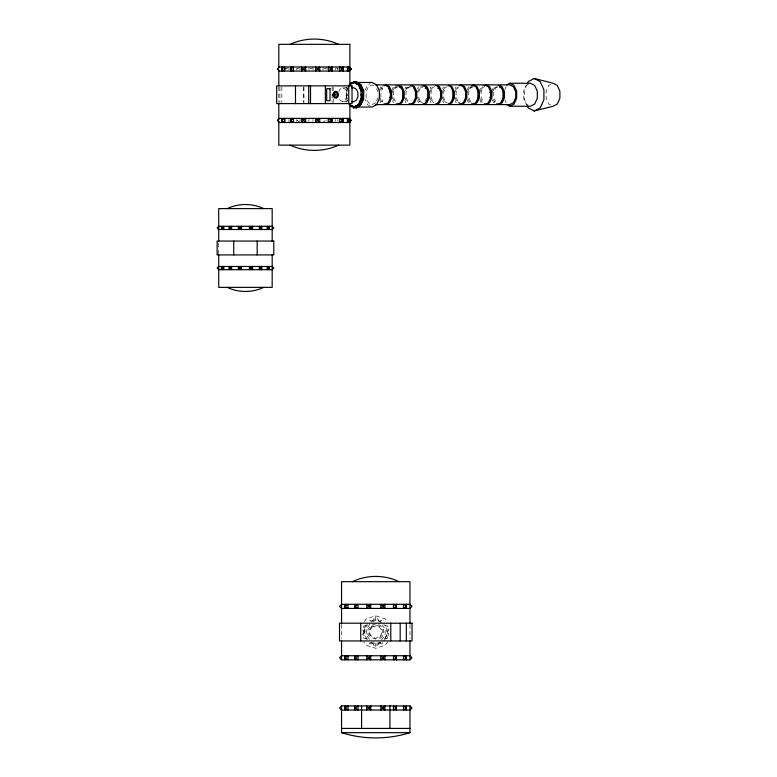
<?xml version="1.0" encoding="UTF-8"?>
<svg xmlns="http://www.w3.org/2000/svg" width="777" height="777" viewBox="0 0 777 777"><rect width="100%" height="100%" fill="white"/><g stroke="black" fill="none" stroke-linecap="round" stroke-linejoin="round"><path stroke-width="0.58" stroke-dasharray="3.88 2.91" d="M348.115 94.153L346.455 94.153L346.455 90.938L347.63 88.335C345.668 92.172 345.687 97.29 347.63 101.136L346.455 98.533L346.455 95.318L348.115 95.318M338.879 91.725L340.064 89.132L342.608 87.801L348.193 87.801M346.746 96.872L345.163 100.34L342.608 101.67L340.064 100.34L338.879 97.747M365.18 89.918L367.511 84.8L370.221 83.392M379.574 89.714L380.924 86.752M380.613 90.161L382.177 86.752L383.993 85.81M376.563 100.748L377.913 97.785M391.657 90.695L393.453 86.752L396.173 85.334M392.21 92.21L394.706 86.752L397.426 85.334M398.339 86.558L395.328 88.122L393.463 92.21L393.463 97.261L395.328 101.35L394.075 101.35M405.079 88.724L405.973 86.752M405.429 90.695L407.226 86.752M410.858 86.558L407.847 88.122L405.982 92.21L405.982 97.261L407.847 101.35L406.594 101.35M417.599 88.724L418.502 86.752M417.259 92.21L419.755 86.752L422.474 85.334M418.512 92.21L420.376 88.122L423.387 86.558L419.124 88.122L420.376 88.122M430.128 88.724L431.021 86.752M425.145 101.35L426.544 98.29M429.788 92.21L432.274 86.752M442.647 88.724L443.55 86.752M442.307 92.21L444.803 86.752M455.176 88.724L456.07 86.752M454.836 92.21L457.323 86.752M467.249 89.714L468.599 86.752M467.356 92.21L469.852 86.752L471.668 85.81M473.484 86.558L470.473 88.122L468.609 92.21L468.609 97.261L470.473 101.35L469.221 101.35L471.231 102.399M478.875 91.686L481.128 86.752L483.848 85.334M479.885 92.21L482.381 86.752M491.404 91.686L493.648 86.752M492.414 92.21L494.9 86.752M497.533 87.082L495.522 88.122L493.667 92.21L493.667 97.261L495.522 101.35L494.269 101.35M504.827 89.714L506.177 86.752M526.845 84.635L524.533 89.714L524.533 99.757L526.845 104.837M372.698 620.784L373.747 618.793L380.915 621.464M378.817 643.375L377.777 645.366L368.531 642.016L369.58 644.016L371.591 643.016M364.238 621.639L366.21 618.939L375.757 615.831L385.305 618.939L387.276 621.639M366.647 624.737L362.5 629.885L364.073 631.497M367.579 639.49L364.792 635.644L364.792 628.515L367.579 624.669M369.959 624.096L366.375 629.03L366.375 635.13L369.959 640.063M380.565 638.694L383.537 634.605L383.537 629.555L380.565 625.466L375.757 623.902L370.95 625.466L367.977 629.555L367.977 634.605L370.95 638.694M381.556 640.063L385.139 635.13L385.139 629.03L381.556 624.096M386.684 635.625L383.906 639.461L386.732 635.644L386.732 628.515L383.935 624.669M383.615 641.142L389.024 634.265L387.441 632.663M387.927 641.608L385.305 645.221L375.757 648.319L366.21 645.221L363.587 641.608M312.422 67.648L311.198 69.017L309.693 67.648M326.505 67.648L325.291 69.017L323.776 67.648M364.073 632.663L362.5 634.265L366.647 639.422M387.441 631.497L389.024 629.885L384.868 624.737M325.291 120.454L323.028 122.504L323.028 119.425M288.024 67.648L286.111 69.017L285.771 66.968M297.154 69.017L300.029 66.968M397.086 86.558L394.075 88.122L395.328 88.122M375.67 102.719L372.037 104.604L368.395 102.719L366.152 97.785L366.152 91.686L368.395 86.752L372.037 84.868L375.67 86.752M409.605 86.558L406.594 88.122L407.847 88.122M434.664 86.558L431.643 88.122L432.896 88.122L431.041 92.21L431.041 97.261L432.896 101.35L431.643 101.35L433.653 102.399M447.183 86.558L444.172 88.122L445.425 88.122L443.56 92.21L443.56 97.261L445.425 101.35L444.172 101.35L447.183 102.914M458.702 87.082L456.701 88.122L457.954 88.122L456.089 92.21L456.089 97.261L457.954 101.35L456.701 101.35L459.712 102.914M472.231 86.558L469.221 88.122L470.473 88.122M484.761 86.558L481.75 88.122L483.003 88.122L481.138 92.21L481.138 97.261L483.003 101.35L481.75 101.35M497.28 86.558L494.269 88.122L495.522 88.122M528.35 84.343L526.233 85.441L523.611 91.181L523.611 98.29L526.233 104.031L528.35 105.128M550.883 84.304L548.756 85.402L546.134 91.171L546.134 98.3L548.756 104.069L550.883 105.167M379.924 621.144L381.934 620.143M370.6 621.464L377.777 618.793L378.817 620.784M372.368 621.649L375.757 620.541L381.381 622.416M365.957 625.679L363.743 626.058L363.743 638.102L365.957 638.48M385.557 638.48L387.772 638.102L387.772 626.058L385.557 625.679M381.546 88.122L382.799 88.122L380.934 92.21L380.934 97.261L382.799 101.35L381.546 101.35L384.557 102.914M346.455 90.938L348.951 90.938M346.455 98.533L348.951 98.533M422.387 102.399L419.124 101.35L422.134 102.914M342.608 101.67L348.193 101.67M371.241 642.142L375.757 643.609L380.274 642.142L375.757 643.57L375.757 648.319M369.58 620.143L371.591 621.144M379.924 643.016L381.934 644.016L382.983 642.016L373.747 645.366L372.698 643.375M342.608 87.801L345.163 89.132L346.746 92.599M370.221 106.08L367.511 104.672L365.18 99.553M300.029 122.504L297.154 120.454L296.814 122.504L296.814 119.425M336.227 67.648L338.131 69.017M504.827 99.757L506.177 102.719M493.337 99.31L494.9 102.719M492.297 99.757L493.648 102.719M480.584 98.776L482.381 102.719M479.778 99.757L481.128 102.719M468.055 98.776L469.852 102.719M467.249 99.757L468.599 102.719M454.836 97.261L457.323 102.719M455.176 100.748L456.07 102.719M442.307 97.261L444.803 102.719M442.647 100.748L443.55 102.719M429.788 97.261L432.274 102.719M430.128 100.748L431.021 102.719M418.512 97.261L420.376 101.35M417.259 97.261L419.755 102.719M417.599 100.748L418.502 102.719M404.739 97.261L407.226 102.719M405.079 100.748L405.973 102.719M392.21 97.261L394.706 102.719M392.55 100.748L393.453 102.719M376.563 88.724L377.913 91.686M379.681 97.261L382.177 102.719M379.574 99.757L380.924 102.719M409.965 624.387L409.965 638.587M375.757 615.831L375.757 620.541M364.831 628.525L364.831 635.625M346.824 87.043L346.824 102.428M341.55 624.387L341.55 638.587M337.849 67.997L337.849 70.047M337.849 119.425L337.849 121.474M335.275 67.997L335.275 70.047M335.275 119.425L335.275 121.474M333.197 87.043L333.197 90.598M333.197 98.873L333.197 102.428M332.129 87.043L332.129 92.958M332.129 94.143L332.129 102.428M327.117 66.968L327.117 70.047M327.117 119.425L327.117 121.474M323.028 66.968L323.028 70.047M313.024 66.968L313.024 70.047M313.024 119.425L313.024 121.474M308.935 67.997L308.935 70.047M308.935 119.425L308.935 121.474M303.953 87.043L303.953 102.428M303.331 87.043L303.331 102.428M300.029 67.997L300.029 70.047M300.029 119.425L300.029 121.474M296.814 67.997L296.814 70.047M288.986 67.997L288.986 70.047M288.986 119.425L288.986 122.504M285.771 67.997L285.771 70.047M285.771 119.425L285.771 121.474M281.866 87.043L281.866 102.428M279.914 87.043L279.914 102.428M278.807 87.043L278.807 102.428M218.725 243.366L218.725 253.768M371.688 626.476L369.162 629.933L369.162 634.217L371.688 637.684L375.757 639.005L379.827 637.684L382.352 634.217L382.352 629.933L379.827 626.476L375.757 625.145L371.688 626.476M372.134 627.088L369.891 630.166L369.891 633.983L372.134 637.072L375.757 638.247L379.39 637.072L381.624 633.983L381.624 630.166L379.39 627.088L375.757 625.903L372.134 627.088"/><path stroke-width="1.17" d="M352.826 106.002L351.155 106.672L351.165 105.672M355.439 107.352L353.758 108.022L353.768 107.022L358.294 104.672L360.946 104.303L361.985 102.078L359.479 102.078L360.8 104.672L358.896 106.672L356.381 105.672L358.051 105.672M358.197 83.44L356.284 81.449L355.691 83.44L358.197 83.44L356.274 82.449L356.284 81.449L349.242 84.8L351.155 82.799L352.826 83.469M358.887 83.799L358.896 82.799L356.381 83.799L358.051 83.799M359.498 84.12L360.946 85.169L359.479 87.393L361.985 87.393L360.946 85.169L358.294 84.8L358.896 82.799L360.8 84.8L363.597 90.938L363.597 94.153L361.091 94.153L363.335 92.55L361.091 90.938L358.294 84.8L353.768 82.449L353.758 81.449L355.439 82.119M333.168 94.357L333.576 92.716L334.916 91.463L336.577 91.463L337.917 92.716L338.432 94.736L337.917 96.756L336.577 98.009L334.916 98.009L333.576 96.756L333.168 95.115M333.916 94.357L335.149 92.385L336.344 92.385L337.674 94.736L336.344 97.086L335.149 97.086L333.916 95.115M358.294 104.672L361.091 98.533L361.091 90.938L362.412 88.335L359.906 88.335L362.558 88.714L363.597 90.938L363.597 98.533L360.8 104.672L358.294 104.672L358.896 106.672L358.887 105.672M388.821 88.122L390.685 92.21L390.685 97.261L388.189 102.719L384.557 104.604L375.446 104.604M471.668 85.81L473.484 84.868L484.761 84.868L488.393 86.752L490.889 92.21L490.889 97.261L488.393 102.719L484.761 104.604L473.484 104.604L471.668 103.662M527.311 83.625L528.234 81.595L534.217 78.487L553.01 83.197L557.255 85.402L559.877 91.171L559.877 98.3L557.255 104.069L553.01 106.274L534.217 110.985L528.234 107.877L527.311 105.847M363.597 98.533L362.412 101.136L359.906 101.136L362.558 100.757L361.091 98.533L363.335 96.921L363.597 95.318L361.091 95.318L363.335 96.921L363.597 98.533L361.091 98.533M279.351 71.076L277.564 69.017L279.351 66.968M279.351 118.395L277.564 120.454L279.351 122.504M347.814 71.076L349.601 69.017L347.814 66.968M349.349 71.076L351.136 69.017L349.349 66.968M347.814 122.504L349.601 120.454L347.814 118.395M349.349 122.504L351.136 120.454L349.349 118.395M353.758 81.449L351.855 83.44L353.525 83.44M358.197 106.031L356.274 107.022L356.284 108.022L355.691 106.031L358.197 106.031L356.284 108.022L349.242 104.672L351.155 106.672M341.55 705.924L339.53 707.983L341.55 710.032L409.965 710.032L411.985 707.983L409.965 705.924L341.55 705.924L341.55 732.662C363.723 739.675 387.791 739.675 409.965 732.662L409.965 705.924M409.965 659.848L411.985 657.789L409.965 655.739L341.55 655.739L339.53 657.789L341.55 659.848L409.965 659.848L409.965 640.947M279.05 119.075L277.564 120.454L279.05 121.824M383.993 85.81L385.81 84.868L397.086 84.868L400.718 86.752L403.214 92.21L403.214 97.261L400.718 102.719L397.086 104.604L385.81 104.604L383.993 103.662M385.81 104.604L389.442 102.719L391.695 97.785L391.695 91.686L389.442 86.752L385.81 84.868M398.339 104.604L401.971 102.719L404.215 97.785L404.215 91.686L401.971 86.752L398.339 84.868L409.605 84.868L413.247 86.752L415.734 92.21L415.734 97.261L413.247 102.719L409.605 104.604L398.339 104.604L396.523 103.662M410.858 104.604L414.5 102.719L416.744 97.785L416.744 91.686L414.5 86.752L410.858 84.868L422.134 84.868L425.767 86.752L428.263 92.21L428.263 97.261L425.767 102.719L422.134 104.604L410.858 104.604L409.042 103.662M459.149 85.81L460.965 84.868L472.231 84.868L475.874 86.752L478.36 92.21L478.36 97.261L475.874 102.719L472.231 104.604L460.965 104.604L459.149 103.662M484.197 85.81L486.013 84.868L497.28 84.868L500.922 86.752L503.409 92.21L503.409 97.261L500.922 102.719L497.28 104.604L486.013 104.604L484.197 103.662M460.965 104.604L464.597 102.719L466.841 97.785L466.841 91.686L464.597 86.752L460.965 84.868M506.633 84.897L509.809 83.246L530.458 83.246L534.693 85.441L537.305 91.181L537.305 98.29L534.693 104.031L530.458 106.226L509.809 106.226L506.633 104.574M473.484 104.604L477.127 102.719L479.37 97.785L479.37 91.686L477.127 86.752L473.484 84.868M486.013 104.604L489.646 102.719L491.89 97.785L491.89 91.686L489.646 86.752L486.013 84.868M498.533 104.604L502.175 102.719L504.419 97.785L504.419 91.686L502.175 86.752L498.533 84.868L509.809 84.868L513.442 86.752L515.695 91.686L515.695 97.785L513.442 102.719L509.809 104.604L498.533 104.604L496.717 103.662M509.809 106.226L514.044 104.031L516.656 98.29L516.656 91.181L514.044 85.441L509.809 83.246M534.217 110.985L540.2 107.877L543.9 99.757L543.9 89.714L540.2 81.595L534.217 78.487M227.205 208.615C238.656 203.147 252.253 203.147 263.704 208.615M263.704 287.364C252.253 292.832 238.656 292.832 227.205 287.364M352.399 581.682C367.065 574.679 384.46 574.679 399.125 581.682M290.074 44.338C305.38 37.335 323.319 37.335 338.617 44.338M338.617 145.134C323.319 152.137 305.38 152.137 290.074 145.134M353.768 82.449L355.439 82.449M356.274 82.449L372.037 82.449L376.563 84.8L379.361 90.938L379.361 98.533L376.563 104.672L372.037 107.022L356.274 107.022M358.294 84.8L360.8 84.8M375.446 84.868L384.557 84.868L388.189 86.752L390.442 91.686L390.442 97.785M351.544 87.801L353.768 87.801L356.322 89.132L357.906 92.599L357.906 96.872L356.322 100.34L353.768 101.67L351.544 101.67M425.145 88.122L426.398 88.122M437.674 88.122L438.927 88.122M361.091 90.938L363.597 90.938M389.432 92.21L390.685 92.21M489.636 92.21L490.889 92.21M389.432 97.261L390.685 97.261M489.636 97.261L490.889 97.261M353.768 107.022L355.439 107.022M341.55 728.418L409.965 728.418M341.55 732.662L409.965 732.662M499.543 87.082L501.553 88.122M399.339 87.082L401.35 88.122M277.564 69.017L279.05 70.396M351.855 106.031L353.758 108.022M351.155 82.799L351.165 83.799M503.166 91.686L503.166 97.785M490.637 91.686L490.637 97.785M478.117 91.686L478.117 97.785M465.588 91.686L465.588 97.785M453.069 91.686L453.069 97.785M440.54 91.686L440.54 97.785M428.02 91.686L428.02 97.785M415.491 91.686L415.491 97.785M409.965 623.212L409.965 581.682L341.55 581.682L341.55 623.212M406.342 623.212L406.342 640.947M402.962 91.686L402.962 97.785M400.174 623.212L400.174 640.947M390.782 623.212L390.782 640.947M389.928 705.924L389.928 728.418M361.587 705.924L361.587 728.418M360.732 623.212L360.732 640.947M349.893 85.868L349.893 71.076L278.807 71.076L278.807 85.868M349.893 103.603L349.893 118.395L278.807 118.395L278.807 103.603M348.776 85.868L348.776 103.603M341.55 640.947L341.55 659.848M325.369 85.868L325.369 103.603M310.509 85.868L310.509 103.603M308.712 85.868L308.712 103.603M295.493 85.868L295.493 103.603M272.183 241.055L272.183 208.615L218.725 208.615L218.725 241.055M272.183 254.924L272.183 287.364L218.725 287.364L218.725 254.924M257.187 241.055L257.187 254.924M233.722 241.055L233.722 254.924M221.532 227.904L221.513 229.506L221.513 226.292L221.532 227.904L223.786 229.506L223.786 226.292L221.532 227.904M221.532 268.075L221.513 269.687L221.513 266.472L221.532 268.075L223.786 269.687L223.786 266.472L221.532 268.075M229.361 227.904L229.341 229.506L229.341 226.292L229.361 227.904L231.614 229.506L231.614 226.292L229.361 227.904M229.361 268.075L229.341 269.687L229.341 266.472L229.361 268.075L231.614 269.687L231.614 266.472L229.361 268.075M261.587 226.292L261.587 229.506L261.587 226.292M261.587 266.472L261.587 269.687L261.587 266.472M269.415 226.292L269.415 229.506L269.415 226.292M269.415 266.472L269.415 269.687L269.415 266.472M345.143 606.361L345.114 608.42L345.114 604.302L345.143 606.361L348.028 608.42L348.028 604.302L345.143 606.361M345.143 657.789L345.114 659.848L345.114 655.739L345.143 657.789L348.028 659.848L348.028 655.739L345.143 657.789M345.143 707.983L345.114 710.032L345.114 705.924L345.143 707.983L348.028 710.032L348.028 705.924L345.143 707.983M355.157 606.361L355.138 608.42L355.138 604.302L355.157 606.361L358.042 608.42L358.042 604.302L355.157 606.361M355.157 657.789L355.138 659.848L355.138 655.739L355.157 657.789L358.042 659.848L358.042 655.739L355.157 657.789M355.157 707.983L355.138 710.032L355.138 705.924L355.157 707.983L358.042 710.032L358.042 705.924L355.157 707.983M396.406 604.302L396.406 608.42L396.406 604.302M396.406 655.739L396.406 659.848L396.406 655.739M396.406 705.924L396.406 710.032L396.406 705.924M406.42 604.302L406.42 608.42L406.42 604.302M406.42 655.739L406.42 659.848L406.42 655.739M406.42 705.924L406.42 710.032L406.42 705.924M281.964 66.968L281.964 71.076L281.964 66.968M281.964 118.395L281.964 122.504L281.964 118.395M290.851 66.968L290.851 71.076L290.851 66.968M290.851 118.395L290.851 122.504L290.851 118.395M331.876 66.968L331.876 71.076L331.876 66.968M331.876 118.395L331.876 122.504L331.876 118.395M342.919 66.968L342.919 71.076L342.919 66.968M342.919 118.395L342.919 122.504L342.919 118.395M429.263 97.785L427.02 102.719L423.387 104.604L434.664 104.604L438.296 102.719L440.782 97.261L440.782 92.21L438.296 86.752L434.664 84.868L423.387 84.868L427.02 86.752L429.263 91.686L429.263 97.785M441.792 97.785L439.549 102.719L435.916 104.604L447.183 104.604L450.815 102.719L453.312 97.261L453.312 92.21L450.815 86.752L447.183 84.868L435.916 84.868L439.549 86.752L441.792 91.686L441.792 97.785M454.322 97.785L452.068 102.719L448.436 104.604L459.712 104.604L463.345 102.719L465.841 97.261L465.841 92.21L463.345 86.752L459.712 84.868L448.436 84.868L452.068 86.752L454.322 91.686L454.322 97.785M303.409 69.017L301.583 71.076L301.583 66.968L305.672 71.076L305.672 66.968L303.409 69.017M317.492 69.017L315.666 71.076L315.666 66.968L319.755 71.076L319.755 66.968L317.492 69.017M303.409 120.454L301.583 122.504L301.583 118.395L305.672 122.504L305.672 118.395L303.409 120.454M317.492 120.454L315.666 122.504L315.666 118.395L319.755 122.504L319.755 118.395L317.492 120.454M218.725 226.292L217.152 227.904L218.725 229.506L272.183 229.506L273.757 227.904L272.183 226.292L218.725 226.292M218.725 266.472L217.152 268.075L218.725 269.687L272.183 269.687L273.757 268.075L272.183 266.472L218.725 266.472M341.55 604.302L339.53 606.361L341.55 608.42L409.965 608.42L411.985 606.361L409.965 604.302L341.55 604.302M241.54 226.292L238.325 229.506L238.325 226.292L241.54 229.506L241.54 226.292M252.612 226.292L249.398 229.506L249.398 226.292L252.612 229.506L252.612 226.292M241.54 266.472L238.325 269.687L238.325 266.472L241.54 269.687L241.54 266.472M252.612 266.472L249.398 269.687L249.398 266.472L252.612 269.687L252.612 266.472M370.746 604.302L366.627 608.42L366.627 604.302L370.746 608.42L370.746 604.302M384.916 604.302L380.798 608.42L380.798 604.302L384.916 608.42L384.916 604.302M370.746 655.739L366.627 659.848L366.627 655.739L370.746 659.848L370.746 655.739M384.916 655.739L380.798 659.848L380.798 655.739L384.916 659.848L384.916 655.739M370.746 705.924L366.627 710.032L366.627 705.924L370.746 710.032L370.746 705.924M384.916 705.924L380.798 710.032L380.798 705.924L384.916 710.032L384.916 705.924M349.601 69.017L347.368 71.076L347.368 66.968L349.601 69.017M351.136 69.017L348.902 71.076L348.902 66.968L351.136 69.017M349.601 120.454L347.368 122.504L347.368 118.395L349.601 120.454M351.136 120.454L348.902 122.504L348.902 118.395L351.136 120.454M284.547 66.968L281.682 69.017L284.547 71.076L284.547 66.968M293.424 66.968L290.559 69.017L293.424 71.076L293.424 66.968M284.547 118.395L281.682 120.454L284.547 122.504L284.547 118.395M293.424 118.395L290.559 120.454L293.424 122.504L293.424 118.395M331.536 69.017L328.671 71.076L328.671 66.968L331.536 69.017M342.579 69.017L339.714 71.076L339.714 66.968L342.579 69.017M331.536 120.454L328.671 122.504L328.671 118.395L331.536 120.454M342.579 120.454L339.714 122.504L339.714 118.395L342.579 120.454M261.558 227.904L259.314 229.506L259.314 226.292L261.558 227.904M269.386 227.904L267.142 229.506L267.142 226.292L269.386 227.904M261.558 268.075L259.314 269.687L259.314 266.472L261.558 268.075M269.386 268.075L267.142 269.687L267.142 266.472L269.386 268.075M396.377 606.361L393.492 608.42L393.492 604.302L396.377 606.361M406.4 606.361L403.516 608.42L403.516 604.302L406.4 606.361M396.377 657.789L393.492 659.848L393.492 655.739L396.377 657.789M406.4 657.789L403.516 659.848L403.516 655.739L406.4 657.789M396.377 707.983L393.492 710.032L393.492 705.924L396.377 707.983M406.4 707.983L403.516 710.032L403.516 705.924L406.4 707.983M349.893 44.338L278.807 44.338L278.807 66.968L349.893 66.968L349.893 44.338M352.03 85.868L276.67 85.868L276.67 103.603L352.03 103.603L352.03 85.868M330.011 88.704L326.68 88.704L326.68 100.767L330.011 100.767L330.011 88.704M335.751 94.357L332.605 94.357L332.605 95.115L335.751 95.115L335.751 94.357M349.893 122.504L278.807 122.504L278.807 145.134L349.893 145.134L349.893 122.504M273.786 241.055L217.123 241.055L217.123 254.924L273.786 254.924L273.786 241.055M412.024 623.212L339.491 623.212L339.491 640.947L412.024 640.947L412.024 623.212"/></g></svg>
